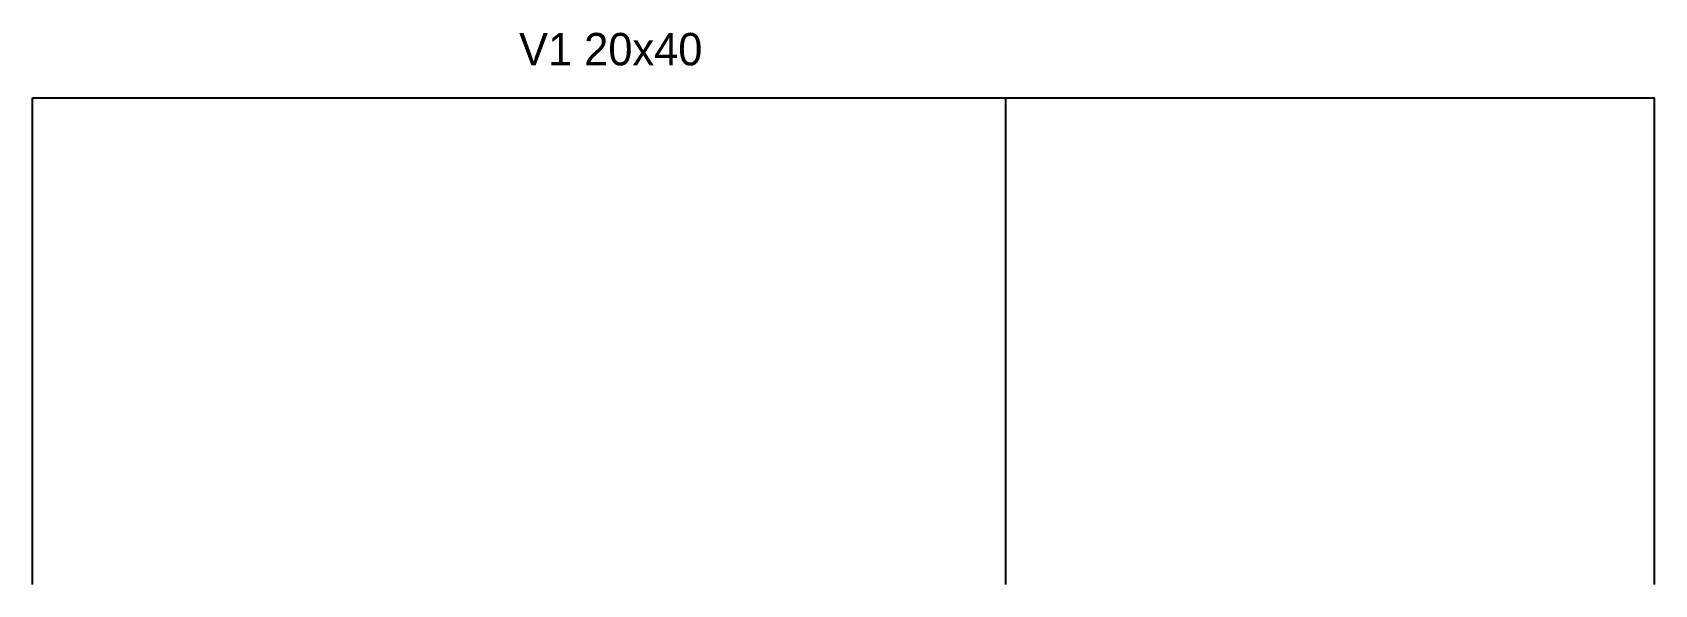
# Model space of a CAD drawing. Header units: metres. Extents: x 0 to 10000, y 0 to 3403.
import ezdxf

# ---------------------------------------------------------------- set-up
doc = ezdxf.new("R2010")
doc.units = ezdxf.units.M
for name, color, linetype in [('COTAS', 7, 'Continuous'), ('PILARES', 7, 'Continuous'), ('VIGAS', 7, 'Continuous')]:
    doc.layers.add(name, color=color, linetype=linetype)

msp = doc.modelspace()

# ---------------------------------------------------------------- linework, layer by layer
at = {"layer": 'PILARES'}
for p, q in [((0, 0), (0, 3000)), ((6000, 0), (6000, 3000)), ((10000, 0), (10000, 3000))]:
    msp.add_line(p, q, dxfattribs=at)
at = {"layer": 'VIGAS'}
for p, q in [((0, 3000), (6000, 3000)), ((6000, 3000), (10000, 3000))]:
    msp.add_line(p, q, dxfattribs=at)

# ---------------------------------------------------------------- texts
at = {"layer": 'COTAS'}
msp.add_text('V1 20x40', height=200, dxfattribs=at).set_placement((3000, 3200))

doc.saveas('drawing.dxf')
